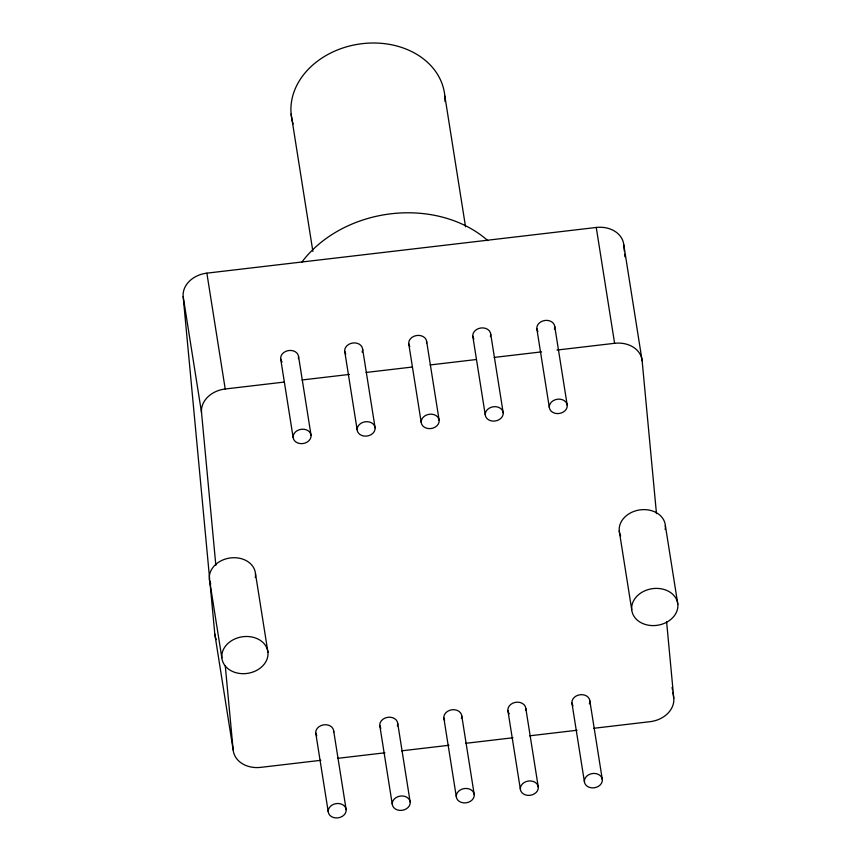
<?xml version="1.0" encoding="UTF-8"?>
<svg xmlns="http://www.w3.org/2000/svg" width="861" height="861" viewBox="0 0 861 861"><rect width="100%" height="100%" fill="white"/><g stroke="black" fill="none" stroke-linecap="round" stroke-linejoin="round"><path stroke-width="1.29" d="M209.621 578.721L183.167 296.615A25.808 20.524 -9 0 1 206.866 273.152L596.253 227.465A25.808 20.524 -9 0 1 623.794 244.911L642.134 360.748L656.48 513.662M215.853 565.365L201.517 412.451A25.808 20.524 -9 0 1 225.216 388.989L284.141 382.08M302.071 379.97L349.458 374.417M366.119 372.458L412.225 367.044M430.156 364.946L476.273 359.532M494.203 357.423L541.591 351.869M556.959 350.061L614.603 343.302A25.808 20.524 -9 0 1 642.134 360.748M320.895 760.306L260.689 767.366A25.808 20.524 -9 0 1 233.159 749.92L214.809 634.083L209.869 581.358M337.544 758.358L384.942 752.794M401.592 750.835L448.979 745.282M465.629 743.323L513.027 737.759M529.676 735.811L577.074 730.246M593.724 728.298L650.077 721.679A25.808 20.524 -9 0 0 673.776 698.217L666.608 621.76M665.359 525.511L677.833 604.282A23.225 18.479 -9 0 1 644.749 624.29A23.225 18.479 -9 0 1 641.757 592.4A23.225 18.479 -9 0 1 677.833 604.282M672.064 687.358L672.441 689.779M672.828 692.19L673.776 698.217M596.253 227.465L614.603 343.302M619.242 530.925L631.726 609.696M554.764 326.545L567.238 405.316A9.03 7.189 -9 0 1 554.366 413.086A9.03 7.189 -9 0 1 553.203 400.688A9.03 7.189 -9 0 1 567.238 405.316M536.823 328.644L549.307 407.414M589.85 700.832L602.323 779.603A9.03 7.189 -9 0 1 589.462 787.385A9.03 7.189 -9 0 1 588.3 774.986A9.03 7.189 -9 0 1 602.323 779.603M571.919 702.942L584.393 781.713M490.716 334.057L503.19 412.828A9.03 7.189 -9 0 1 490.329 420.609A9.03 7.189 -9 0 1 489.166 408.211A9.03 7.189 -9 0 1 503.19 412.828M444.836 96.012L465.543 226.787M472.786 336.167L485.26 414.927M525.813 708.345L538.286 787.115A9.03 7.189 -9 0 1 525.414 794.897A9.03 7.189 -9 0 1 524.252 782.498A9.03 7.189 -9 0 1 538.286 787.115M507.872 710.454L520.356 789.225M426.669 341.569L439.153 420.34A9.03 7.189 -9 0 1 426.281 428.121A9.03 7.189 -9 0 1 425.119 415.723A9.03 7.189 -9 0 1 439.153 420.34M408.738 343.679L421.212 422.45M461.765 715.857L474.239 794.628A9.03 7.189 -9 0 1 461.367 802.409A9.03 7.189 -9 0 1 460.204 790.011A9.03 7.189 -9 0 1 474.239 794.628M443.835 717.966L456.308 796.737M362.632 349.082L375.105 427.852A9.03 7.189 -9 0 1 362.233 435.634A9.03 7.189 -9 0 1 361.071 423.235A9.03 7.189 -9 0 1 375.105 427.852M344.701 351.191L357.175 429.962M397.717 723.38L410.191 802.151A9.03 7.189 -9 0 1 397.33 809.921A9.03 7.189 -9 0 1 396.168 797.523A9.03 7.189 -9 0 1 410.191 802.151M291.126 114.039L312.887 251.423M379.787 725.479L392.261 804.249M298.584 356.605L311.058 435.375A9.03 7.189 -9 0 1 298.197 443.146A9.03 7.189 -9 0 1 297.034 430.748A9.03 7.189 -9 0 1 311.058 435.375M280.654 358.703L293.127 437.474M333.681 730.892L346.154 809.663A9.03 7.189 -9 0 1 333.282 817.444A9.03 7.189 -9 0 1 332.12 805.046A9.03 7.189 -9 0 1 346.154 809.663M315.739 732.991L328.224 811.762M255.48 573.609L267.954 652.38A23.225 18.479 -9 0 1 234.859 672.376A23.225 18.479 -9 0 1 231.878 640.498A23.225 18.479 -9 0 1 267.954 652.38M206.866 273.152L225.216 388.989M183.167 296.615L201.517 412.451M209.363 579.022L221.837 657.793M623.794 244.911L624.408 251.498M624.655 254.135L624.903 256.772M225.248 665.553L233.159 749.92M210.784 584.092A23.225 18.479 -9 0 1 229.876 558.014A23.225 18.479 -9 0 1 255.319 577.58M620.663 536.005A23.225 18.479 -9 0 1 639.755 509.916A23.225 18.479 -9 0 1 665.198 529.493M573.006 705.816A9.03 7.189 -9 0 1 580.217 694.73A9.03 7.189 -9 0 1 589.322 703.9M509.292 713.758A9.03 7.189 -9 0 1 515.212 702.393A9.03 7.189 -9 0 1 525.63 710.411M444.631 720.399A9.03 7.189 -9 0 1 452.122 709.755A9.03 7.189 -9 0 1 461.431 718.429M380.874 728.363A9.03 7.189 -9 0 1 387.762 717.31A9.03 7.189 -9 0 1 397.395 725.941M316.837 735.875A9.03 7.189 -9 0 1 323.09 724.94A9.03 7.189 -9 0 1 333.616 732.442M282.074 362.007A9.03 7.189 -9 0 1 287.994 350.653A9.03 7.189 -9 0 1 298.412 358.66M345.788 354.065A9.03 7.189 -9 0 1 352.988 342.979A9.03 7.189 -9 0 1 362.094 352.16M409.825 346.552A9.03 7.189 -9 0 1 416.078 335.618A9.03 7.189 -9 0 1 426.615 343.119M473.873 339.04A9.03 7.189 -9 0 1 480.761 327.998A9.03 7.189 -9 0 1 490.383 336.629M537.921 331.528A9.03 7.189 -9 0 1 544.798 320.475A9.03 7.189 -9 0 1 554.43 329.106M293.106 123.962A77.415 61.583 -9 0 1 359.371 44.04A77.415 61.583 -9 0 1 445.04 101.555M301.576 262.476A116.127 92.375 -9 0 1 487.81 240.628M216.326 639.594A25.808 20.524 -9 0 1 214.809 634.083"/></g></svg>
